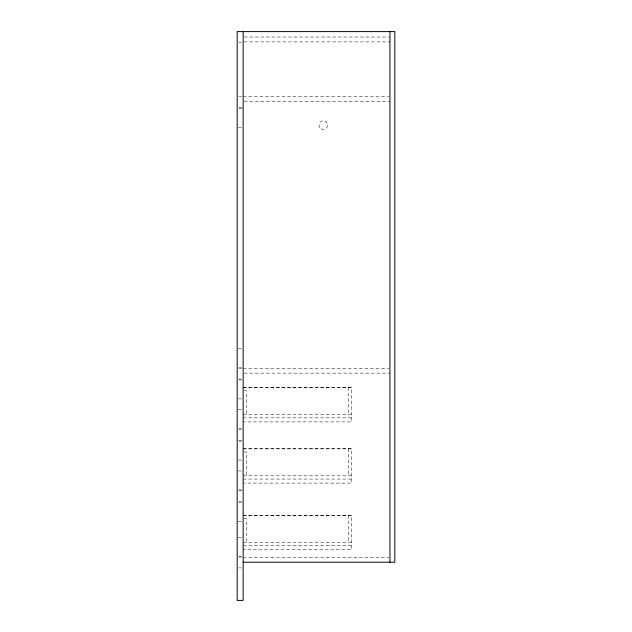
<?xml version="1.0" encoding="UTF-8"?>
<svg xmlns="http://www.w3.org/2000/svg" width="632" height="632" viewBox="0 0 632 632"><rect width="100%" height="100%" fill="white"/><g stroke="black" fill="none" stroke-linecap="round" stroke-linejoin="round"><path stroke-width="0.47" stroke-dasharray="3.16 2.37" d="M244.126 37.019L388.957 37.019M244.126 41.894L389.944 41.894M238.88 42.431L241.44 42.431M238.88 96.609L241.44 96.609M243.138 96.609L388.957 96.609M244.126 101.483L389.944 101.483M238.88 107.44L243.138 107.44M238.88 108.254L243.138 108.254M238.264 127.214L242.167 127.214M238.264 348.501L242.167 348.501M238.88 367.461L241.44 367.461M238.88 368.274L241.44 368.274M243.138 368.274L388.957 368.274M244.126 373.149L389.944 373.149M238.88 379.113L241.44 379.113M238.88 379.919L241.44 379.919M243.138 387.503L351.479 387.503L351.479 421.907L243.138 421.907M243.138 387.669L351.479 387.669M243.952 390.758L246.393 390.758L246.393 414.592M238.264 398.879L243.138 398.879M238.264 409.718L243.138 409.718M243.138 414.592L351.479 414.592M243.138 417.839L351.479 417.839M238.88 428.678L241.44 428.678M238.88 429.491L241.44 429.491M238.88 440.322L241.44 440.322M238.88 441.136L241.44 441.136M243.138 448.72L351.479 448.72L351.479 483.117L243.138 483.117M243.138 448.886L351.479 448.886M243.952 451.967L246.393 451.967L246.393 475.809M238.264 460.096L243.138 460.096M238.264 470.927L243.138 470.927M243.138 475.809L351.479 475.809M243.138 479.056L351.479 479.056M238.88 489.887L241.44 489.887M238.88 490.701L241.44 490.701M238.88 501.539L241.44 501.539M238.88 502.353L241.44 502.353M243.138 515.349L351.479 515.349L351.479 549.753L243.138 549.753M243.138 515.514L351.479 515.514M243.952 518.603L246.393 518.603L246.393 542.438M238.264 521.313L243.138 521.313M238.264 537.563L243.138 537.563M243.138 542.438L351.479 542.438M243.138 545.685L351.479 545.685M238.88 556.523L241.44 556.523M238.88 557.061L241.44 557.061M243.138 557.337L388.957 557.337M238.88 567.899L241.44 567.899M348.232 387.503L348.232 414.592M348.232 448.72L348.232 475.809M348.232 515.349L348.232 542.438M321.143 128.802A4.337 4.337 0 0 0 327.645 125.049A4.337 4.337 0 0 0 321.143 121.289A4.337 4.337 0 0 0 321.143 128.802"/><path stroke-width="0.95" d="M243.138 562.211L394.818 562.211L394.818 31.6L237.182 31.6L237.182 600.4L243.138 600.4L243.138 31.6M389.944 31.6L389.944 562.211"/></g></svg>
